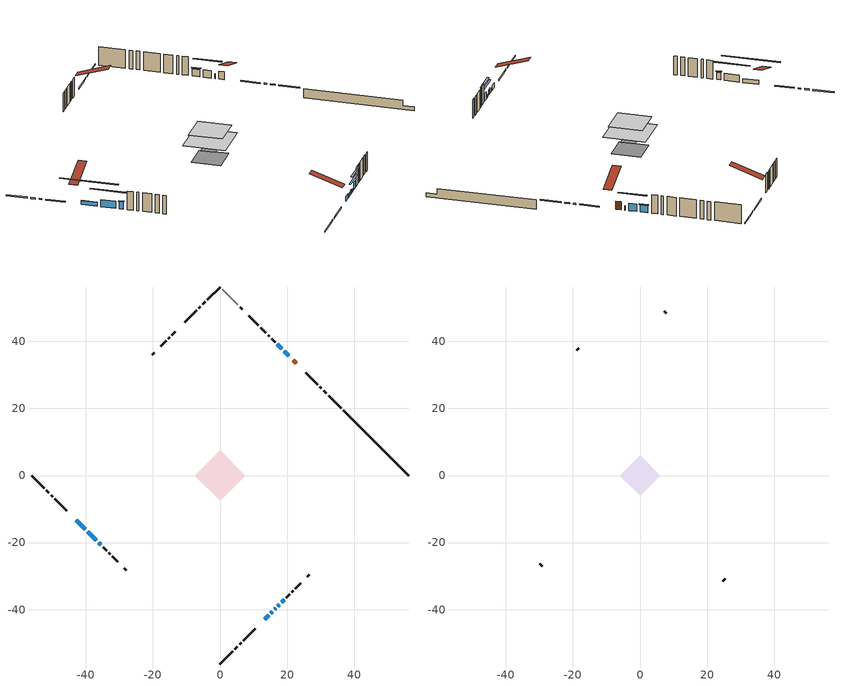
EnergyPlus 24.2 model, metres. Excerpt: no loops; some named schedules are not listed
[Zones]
conditioned space
 floor othersidecoefficients (Floor1 construction): -2.55,0 0,2.55 2.55,0 0,-2.55 z0.7
 floor adiabatic (AdiabaticFloorConstruction): -7.53,0 0,7.53 7.53,0 0,-7.53 z3.14
 floor foundation (Slab1 construction): -5.21,0 0,5.21 5.21,0 0,-5.21 z-1.74
 wall outside (RimJoist1 construction): 0,-56.22 3.73,-52.49 / -56.22,0 -52.49,-3.73 / 0,56.22 -3.73,52.49 / 36.09,20.13 32.36,23.86 z0.7:1
 wall outside (RimJoist2 construction): 4.39,-51.83 5.2,-51.02 / -51.83,-4.39 -51.02,-5.2 / -4.39,51.83 -5.2,51.02 / 31.7,24.52 30.9,25.32 z0.7:1
 wall outside (RimJoist3 construction): 5.85,-50.37 6.33,-49.89 / -50.37,-5.85 -49.89,-6.33 / -5.85,50.37 -6.33,49.89 / 30.24,25.98 29.77,26.45 z0.7:1
 wall outside (RimJoist4 construction): 6.98,-49.23 10.45,-45.77 / -49.23,-6.98 -45.77,-10.45 / -6.98,49.23 -10.45,45.77 / 29.11,27.11 25.65,30.57 z0.7:1
 wall outside (AdiabaticWallConstruction 1): 22.79,33.43 21.79,34.43 z0.7:2.73
 wall outside (AdiabaticWallConstruction): 21.14,35.08 21.09,35.13 / 13.3,-42.92 14.5,-41.72 / 16.27,-39.95 16.59,-39.63 z0.7:1.92; 15.16,-41.06 15.61,-40.61 / 17.25,-38.97 17.72,-38.5 z0.7:1.34; -42.92,-13.3 -40.15,-16.07 z0.7:1.72; 20.44,35.78 19.09,37.13 / 18.37,-37.85 19.09,-37.13 / -36.22,-20 -35.5,-20.72 / 18.43,37.79 17.07,39.15 z0.7:2.61; -39.49,-16.73 -36.87,-19.35 z0.7:2.55
 wall outside (Wall1 construction): 19.75,-36.47 20.78,-35.44 / -34.84,-21.38 -33.81,-22.41 / -13.3,42.92 -14.33,41.89 / 16.41,39.81 15.38,40.84 z0.7:5.58
 wall outside (Wall2 construction): 21.43,-34.79 21.81,-34.41 / -33.15,-23.07 -32.78,-23.44 / -14.99,41.23 -15.37,40.85 / 14.72,41.5 14.35,41.87 z0.7:5.58
 wall outside (Wall3 construction): 22.47,-33.75 24.06,-32.15 / -32.12,-24.1 -30.52,-25.7 / -16.02,40.2 -17.62,38.6 / 13.69,42.53 12.09,44.13 z0.7:5.58
 wall outside (Wall6 construction): 26.02,-30.2 26.62,-29.6 / -28.57,-27.65 -27.96,-28.26 / -19.57,36.65 -20.18,36.04 / 6.58,49.64 5.97,50.25 z0.7:5.58
 wall foundation (FoundationWall1 construction): 36.75,19.47,-1.74 36.75,19.47,0.7 54.27,1.95,0.7 54.27,1.95,-0.74 56.22,0,-0.74 56.22,0,-1.74
 wall othersidecoefficients (Wall4 construction): 11.44,44.78 8.53,47.69 z0.7:5.58
 wall adiabatic (Wall7 construction): 5.31,50.91 0.66,55.56 z0.7:5.58
 window (WindowConstruction 8): 21.13,35.09 21.09,35.13 z0.7:1.92
 window (WindowConstruction 6): 13.3,-42.92 14.5,-41.72 z0.7:1.92
 window (WindowConstruction 7): 15.16,-41.06 15.61,-40.61 z0.7:1.33
 window (WindowConstruction 10): -42.92,-13.3 -40.15,-16.07 z0.7:1.71
 window (WindowConstruction 9): 16.27,-39.95 16.59,-39.63 z0.7:1.92
 window (WindowConstruction): 20.44,35.78 19.09,37.13 z0.7:2.6
 window (WindowConstruction 1): 17.25,-38.97 17.71,-38.51 z0.7:1.33
 window (WindowConstruction 2): 18.37,-37.85 19.09,-37.13 z0.7:2.6
 window (WindowConstruction 3): -39.49,-16.73 -36.87,-19.35 z0.7:2.55
 window (WindowConstruction 4): -36.22,-20 -35.5,-20.72 z0.7:2.6
 window (WindowConstruction 5): 18.43,37.79 17.07,39.15 z0.7:2.6
 door (Door): 22.79,33.43 21.79,34.43 z0.7:2.73
 ceiling adiabatic (AdiabaticFloorConstruction): 0,-7.53 7.53,0 0,7.53 -7.53,0 z3.14
attic - vented
 floor to conditioned space (Floor2 construction Reversed): -6,0 0,6 6,0 0,-6 z5.58
 wall outside (Wall5 construction): 24.72,-31.5 25.36,-30.86 / -29.86,-26.36 -29.23,-26.99 / -18.28,37.94 -18.91,37.31 / 7.87,48.35 7.23,48.99 z0.7:5.58
 roof outside (Roof1 construction): 12.64,-43.58,5.58 6.8,-37.73,8.33 5.26,-39.27,8.33 11.11,-45.11,5.58; -43.58,-12.64,5.58 -37.73,-6.8,8.33 -39.27,-5.26,8.33 -45.11,-11.11,5.58; -12.64,43.58,5.58 -6.8,37.73,8.33 -5.26,39.27,8.33 -11.11,45.11,5.58; 23.45,32.77,5.58 17.61,26.93,8.33 19.15,25.39,8.33 24.99,31.23,5.58
shading: 15.75,-40.47 15.02,-41.2 15.31,-41.49 16.04,-40.76 z1.54; -36.35,-19.87 -46.72,-9.5 -47.01,-9.79 -36.64,-20.16 z7.09; 17.22,39 22.3,33.92 22.59,34.21 17.51,39.29 z5.24; 19.58,-36.64 15.38,-40.84 15.67,-41.13 19.87,-36.93 z3.97; 20.95,-35.26 16.5,-39.72 16.8,-40.01 21.25,-35.56 z5.24; -35.01,-21.21 -41.36,-14.86 -41.65,-15.15 -35.3,-21.5 z5.19; -35.36,-20.86 -36.36,-19.86 -36.65,-20.15 -35.65,-21.16 z2.81; 16.93,39.29 18.58,37.64 18.87,37.94 17.22,39.58 z2.81
[Building]
Building 1: Terrain=Suburbs
[Site:Location]
Toronto City Centre_ON: Latitude {deg}=43.63; Longitude {deg}=-79.39; Time Zone {hr}=-5; Elevation {m}=77; Keep Site Location Information=Yes
[Site:GroundTemperature:Shallow]
5.01852, 3.26908, 3.12898, 3.95918, 7.29196, 10.6092, 13.4851, 15.3069, 15.4617, 13.9799, 11.1774, 7.9619
[Site:WaterMainsTemperature]
Calculation Method=Schedule; Temperature Schedule=mains temperature schedule
[Material] Roughness=Rough; Thermal Absorptance=0.9
Name | Thickness {m} | Conductivity {W/m-K} | Density {kg/m3} | Specific Heat {J/kg-K} | Solar Absorptance | Visible Absorptance
asphalt or fiberglass shingles | 0.00635 | 0.162714 | 1121.4 | 1465.45 | 0.4 | 0.4
ceiling loosefill ins | 0.0846667 | 0.0480833 | 16.02 | 1046.75 | 0.7 | 0.7
ceiling stud and cavity | 0.1397 | 0.116844 | 65.682 | 1177.47 | 0.7 | 0.7
concrete 4.0 in. | 0.1016 | 1.803125 | 2242.8 | 837.4 | 0.7 | 0.7
concrete 8.0 in. | 0.2032 | 1.803125 | 2242.8 | 837.4 | 0.7 | 0.7
door material | 0.04445 | 0.053851 | 512.64 | 1214.23 | 0.7 | 0.7
exterior vertical ins | 0.00211038 | 0.029427 | 32.04 | 1214.23 | 0.7 | 0.7
floor covering | 0.0127 | 0.0433444 | 54.468 | 1339.84 | 0.6 | 0.6
floor rigid ins | 0.051816 | 0.029427 | 32.04 | 1214.23 | 0.7 | 0.7
floor rigid ins 1; wall rigid ins | 0.512978 | 0.029427 | 32.04 | 1214.23 | 0.7 | 0.7
floor stud and cavity | 0.1397 | 0.125555 | 92.3553 | 1139.71 | 0.7 | 0.7
floor stud and cavity 1 | 0.1397 | 1.75129 | 37.0049 | 1207.88 | 0.7 | 0.7
furniture material conditioned space 1 | 0.1524 | 0.115458 | 640.8 | 1214.23 | 0.6 | 0.6
gypsum board | 0.0127 | 0.160291 | 801 | 837.4 | 0.6 | 0.6
gypsum board 1 | 0.0127 | 0.160291 | 801 | 837.4 | 0.7 | 0.7
osb sheathing 0.5 in. | 0.0127 | 0.115458 | 512.64 | 1214.23 | 0.7 | 0.7
osb sheathing 0.5 in. 1 | 0.0127 | 0.115458 | 512.64 | 1214.23 | 0.4 | 0.4
osb sheathing 0.75 in. | 0.01905 | 0.115458 | 512.64 | 1214.23 | 0.7 | 0.7
osb sheathing 2.0 in. | 0.0508 | 0.115458 | 512.64 | 1214.23 | 0.7 | 0.7
rim joist stud and cavity | 0.0508 | 0.0296939 | 125.044 | 1163.47 | 0.6 | 0.6
rim joist stud and cavity 1 | 0.0508 | 0.194335 | 50.32683 | 1063.81 | 0.6 | 0.6
rim joist stud and cavity 2 | 0.0508 | 0.0301595 | 125.044 | 1163.47 | 0.6 | 0.6
rim joist stud and cavity 3 | 0.0508 | 0.107068 | 50.32683 | 1063.81 | 0.6 | 0.6
wall stud and cavity | 0.1397 | 0.0839559 | 139.0536 | 1170.24 | 0.7 | 0.7
wall stud and cavity 1 | 0.1397 | 0.101326 | 139.0536 | 1170.24 | 0.7 | 0.7
wall stud and cavity 2 | 0.1397 | 0.0953587 | 139.0536 | 1170.24 | 0.7 | 0.7
wall stud and cavity 3 | 0.1397 | 0.0980038 | 139.0536 | 1170.24 | 0.7 | 0.7
wall stud and cavity 4 | 0.0889 | 6.1454 | 50.32683 | 1063.81 | 0.6 | 0.6
wall stud and cavity 5 | 0.1397 | 0.0890992 | 139.0536 | 1170.24 | 0.7 | 0.7
wall stud and cavity 6 | 0.1397 | 0.0858134 | 139.0536 | 1170.24 | 0.7 | 0.7
wall stud and cavity 7 | 0.0889 | 0.380278 | 52.3479 | 1209.89 | 0.7 | 0.7
wall stud and cavity 8 | 0.0889 | 0.391764 | 83.0341 | 1211.67 | 0.7 | 0.7
wood siding | 0.0254 | 0.102417 | 544.68 | 1172.36 | 0.4 | 0.4
wood siding 1 | 0.00254 | 0.102417 | 544.68 | 1172.36 | 0.4 | 0.4
wood siding 2; wood siding 3; wood siding 4 | 0.0254 | 0.102417 | 544.68 | 1172.36 | 0.7 | 0.7
[WindowMaterial:SimpleGlazingSystem]
Name | U-Factor {W/m2-K} | Solar Heat Gain Coefficient
WindowMaterial | 2.056 | 0.65
WindowMaterial 1 | 2.67093 | 0.39
WindowMaterial 2 | 2.29618 | 0.55
WindowMaterial 3 | 2.21385 | 0.59
WindowMaterial 4 | 2.36375 | 0.65
WindowMaterial 5 | 2.28937 | 0.56
WindowMaterial 6 | 2.68683 | 0.39
WindowMaterial 7 | 2.87364 | 0.35
WindowMaterial 8 | 2.56248 | 0.57
WindowMaterial 9 | 2.29164 | 0.55
[Construction]
AdiabaticFloorConstruction: floor stud and cavity 1, floor rigid ins 1, osb sheathing 0.75 in., floor covering
AdiabaticWallConstruction: wood siding 3, wall rigid ins, wall stud and cavity 7, gypsum board
AdiabaticWallConstruction 1: wood siding 4, wall rigid ins, wall stud and cavity 7, gypsum board
Door: door material
Floor1 construction: floor stud and cavity, floor rigid ins, osb sheathing 0.75 in., floor covering
Floor2 construction Reversed: gypsum board, ceiling stud and cavity, ceiling loosefill ins
FoundationWall1 construction: concrete 8.0 in., gypsum board 1
furniture construction conditioned space 1: furniture material conditioned space 1
PartitionWallConstruction: gypsum board, wall stud and cavity 8, gypsum board
RimJoist1 construction: wood siding 2, osb sheathing 2.0 in., rim joist stud and cavity
RimJoist2 construction: wood siding 2, rim joist stud and cavity 1
RimJoist3 construction: wood siding 2, osb sheathing 2.0 in., rim joist stud and cavity 2
RimJoist4 construction: wood siding 2, rim joist stud and cavity 3
Roof1 construction: asphalt or fiberglass shingles
Slab1 construction: concrete 4.0 in.
Wall1 construction: wood siding, osb sheathing 0.5 in., wall stud and cavity, gypsum board
Wall2 construction: wood siding, osb sheathing 0.5 in., wall stud and cavity 1, gypsum board
Wall3 construction: wood siding, osb sheathing 0.5 in., wall stud and cavity 2, gypsum board
Wall4 construction: osb sheathing 0.5 in. 1, wall stud and cavity 3, gypsum board
Wall5 construction: wood siding 1, wall stud and cavity 4
Wall6 construction: wood siding, osb sheathing 0.5 in., wall stud and cavity 5, gypsum board
Wall7 construction: osb sheathing 0.5 in. 1, wall stud and cavity 6, gypsum board
WindowConstruction: WindowMaterial
WindowConstruction 1: WindowMaterial 1
WindowConstruction 10: WindowMaterial 9
WindowConstruction 2; WindowConstruction 4: WindowMaterial 2
WindowConstruction 3: WindowMaterial 3
WindowConstruction 5: WindowMaterial 4
WindowConstruction 6: WindowMaterial 5
WindowConstruction 7: WindowMaterial 6
WindowConstruction 8: WindowMaterial 7
WindowConstruction 9: WindowMaterial 8
[Zone] Multiplier=1; Part of Total Floor Area=Yes
Name | Volume {m3}
attic - vented | 32.1658
conditioned space | 453.1
[Space]
Name | Zone | Volume {m3}
attic - vented 1 | attic - vented | 32.1658
conditioned space 1 | conditioned space | 453.1
[ZoneInfiltration:EffectiveLeakageArea]
infil attic - vented 1: Zone or Space=attic - vented 1; Schedule=Always On Discrete; Effective Air Leakage Area {cm2}=3029.47; Stack Coefficient=0.000530628; Wind Coefficient=1.55638e-05
[ZoneMixing]
whole house fan mix: Zone or Space=attic - vented; Schedule=Always On Continuous; Design Flow Rate Calculation Method=Flow/Zone; Design Flow Rate {m3/s}=0; Source Zone or Space=conditioned space
[SurfaceProperty:OtherSideCoefficients]
other non-freezing space: Combined Convective/Radiative Film Coefficient {W/m2-K}=8.35; Constant Temperature Coefficient=1; External Dry-Bulb Temperature Coefficient=0; Ground Temperature Coefficient=0; Wind Speed Coefficient=0; Zone Air Temperature Coefficient=0; Constant Temperature Schedule=other non-freezing space; Previous Other Side Temperature Coefficient=0
[SurfaceProperty:ExposedFoundationPerimeter]
Slab1: Exposed Perimeter Calculation Method=TotalExposedPerimeter; Total Exposed Perimeter {m}=27.533
[InternalMass] Zone or ZoneList=conditioned space; Space or SpaceList=conditioned space 1
Name | Construction | Surface Area {m2}
furniture mass conditioned space 1 | furniture construction conditioned space 1 | 72.3002
partition wall mass | PartitionWallConstruction | 180.75
[Lights]
interior lighting: Zone or ZoneList or Space or SpaceList=conditioned space 1; Schedule=interior lighting schedule; Design Level Calculation Method=LightingLevel; Lighting Level {W}=343.2; Return Air Fraction=0; Fraction Radiant=0.6; Fraction Visible=0.2; Fraction Replaceable=1
[People]
occupants: Zone or ZoneList or Space or SpaceList=conditioned space 1; Number of People Schedule=occupants schedule; Number of People Calculation Method=People; Number of People=3; Fraction Radiant=0.314171; Sensible Heat Fraction=0.56303; Activity Level Schedule=occupants activity schedule; Carbon Dioxide Generation Rate {m3/s-W}=0; Enable ASHRAE 55 Comfort Warnings=No; Mean Radiant Temperature Calculation Type=EnclosureAveraged
[ElectricEquipment] Zone or ZoneList or Space or SpaceList=conditioned space 1; Design Level Calculation Method=EquipmentLevel
Name | Schedule | Design Level {W} | Fraction Latent | Fraction Radiant | Fraction Lost
clothes dryer | clothes dryer schedule | 140.772 | 0.015 | 0.081 | 0.85
clothes washer | clothes washer schedule | 32.1985 | 0.03 | 0.162 | 0.7
cooking range | cooking range schedule | 208.969 | 0.08 | 0.432 | 0.2
dishwasher | dishwasher schedule | 66.8632 | 0.3 | 0.18 | 0.4
fridge | fridge schedule | 72.9452 | 0 | 0.6 | 0
mech vent bath fan 0 | mech vent bath fan 0 schedule | 50.2 | 0 | 0 | 1
mech vent bath fan 1 | mech vent bath fan 1 schedule | 50.2 | 0 | 0 | 1
mech vent house fan | mech vent house fan schedule | 0 | 0 | 0 | 1
mech vent house fan cfis | mech vent house fan cfis schedule | 0 | 0 | 0 | 0
mech vent range fan 0 | mech vent range fan 0 schedule | 57 | 0 | 0 | 1
misc plug loads | misc plug loads schedule | 494.7 | 0.045 | 0.513 | 0.1
whole house fan | Always On Discrete | 0 | 0 | 0 | 1
[OtherEquipment] Zone or ZoneList or Space or SpaceList=conditioned space 1; Design Level Calculation Method=EquipmentLevel
Name | Fuel Type | Schedule | Design Level {W} | Fraction Latent | Fraction Radiant | Fraction Lost
clothes dryer 1 | Electricity | clothes dryer schedule | 0 | 0.015 | 0.081 | 0.85
cooking range 1 | Electricity | cooking range schedule | 0 | 0.08 | 0.432 | 0.2
general water use latent | None | general water use schedule | 59.3978 | 1 | 0 | 0
general water use sensible | None | general water use schedule | -58.539 | 0 | 0.6 | 0
mech vent house fan latent load | None | Always On Discrete | 0 | 1 | 0 | 0
mech vent house fan sensible load | None | Always On Discrete | 0 | 0 | 0 | 0
water heater energy adjustment1 | NaturalGas | Always On Discrete | 0.01 | 0 | 0 | 1
[ZoneInfiltration:DesignFlowRate] Zone or ZoneList or Space or SpaceList=conditioned space 1; Schedule=Always On Discrete; Design Flow Rate Calculation Method=Flow/Zone; Design Flow Rate {m3/s}=0
infil flow; natural vent flow; whole house fan flow
[Foundation:Kiva]
Foundation Kiva 1: Initial Indoor Air Temperature {C}=18; Wall Height Above Grade {m}=0.699973; Wall Depth Below Slab {m}=0.2032; Custom Block Material Name 1=exterior vertical ins; Custom Block Depth 1 {m}=2.43998; Custom Block X Position 1 {m}=0.2159; Custom Block Z Position 1 {m}=0
[Foundation:Kiva:Settings]
Soil Conductivity {W/m-K}=0.849921; Soil Density {kg/m3}=1842.3; Soil Specific Heat {J/kg-K}=418.7; Ground Solar Absorptivity=0.9; Ground Thermal Absorptivity=0.9; Ground Surface Roughness {m}=0.03; Far-Field Width {m}=40; Deep-Ground Boundary Condition=ZeroFlux; Deep-Ground Depth {m}=40; Minimum Cell Dimension {m}=0.2; Maximum Cell Growth Coefficient=3; Simulation Timestep=Timestep
[Exterior:Lights]
exterior lighting: Schedule=exterior lighting schedule; Design Level {W}=75.6
[Schedule:Constant]
Name | Hourly Value
Always On Continuous; mech vent house fan schedule; mech vent house fan cfis schedule; Always On Discrete | 1
other non-freezing space; fridge schedule | 0
occupants activity schedule | 117.228
[Schedule:Week:Daily]
interior lighting schedule Week Rule - Jan1-Jan27: interior lighting schedule day, interior lighting schedule day, interior lighting schedule day, interior lighting schedule day, interior lighting schedule day, interior lighting schedule day, interior lighting schedule day, interior lighting schedule default day, interior lighting schedule default day, interior lighting schedule default day, interior lighting schedule default day, interior lighting schedule default day
interior lighting schedule Week Rule - Jan28-Feb3: interior lighting schedule day, interior lighting schedule day, interior lighting schedule day, interior lighting schedule day, interior lighting schedule day 1, interior lighting schedule day 1, interior lighting schedule day 1, interior lighting schedule default day, interior lighting schedule default day, interior lighting schedule default day, interior lighting schedule default day, interior lighting schedule default day
interior lighting schedule Week Rule - Feb4-Feb24: interior lighting schedule day 1, interior lighting schedule day 1, interior lighting schedule day 1, interior lighting schedule day 1, interior lighting schedule day 1, interior lighting schedule day 1, interior lighting schedule day 1, interior lighting schedule default day, interior lighting schedule default day, interior lighting schedule default day, interior lighting schedule default day, interior lighting schedule default day
interior lighting schedule Week Rule - Feb25-Mar3: interior lighting schedule day 1, interior lighting schedule day 1, interior lighting schedule day 1, interior lighting schedule day 1, interior lighting schedule day 2, interior lighting schedule day 2, interior lighting schedule day 2, interior lighting schedule default day, interior lighting schedule default day, interior lighting schedule default day, interior lighting schedule default day, interior lighting schedule default day
interior lighting schedule Week Rule - Mar4-Mar31: interior lighting schedule day 2, interior lighting schedule day 2, interior lighting schedule day 2, interior lighting schedule day 2, interior lighting schedule day 2, interior lighting schedule day 2, interior lighting schedule day 2, interior lighting schedule default day, interior lighting schedule default day, interior lighting schedule default day, interior lighting schedule default day, interior lighting schedule default day
interior lighting schedule Week Rule - Apr1-Apr28: interior lighting schedule day 3, interior lighting schedule day 3, interior lighting schedule day 3, interior lighting schedule day 3, interior lighting schedule day 3, interior lighting schedule day 3, interior lighting schedule day 3, interior lighting schedule default day, interior lighting schedule default day, interior lighting schedule default day, interior lighting schedule default day, interior lighting schedule default day
interior lighting schedule Week Rule - Apr29-May5: interior lighting schedule day 3, interior lighting schedule day 3, interior lighting schedule day 4, interior lighting schedule day 4, interior lighting schedule day 4, interior lighting schedule day 4, interior lighting schedule day 4, interior lighting schedule default day, interior lighting schedule default day, interior lighting schedule default day, interior lighting schedule default day, interior lighting schedule default day
interior lighting schedule Week Rule - May6-May26: interior lighting schedule day 4, interior lighting schedule day 4, interior lighting schedule day 4, interior lighting schedule day 4, interior lighting schedule day 4, interior lighting schedule day 4, interior lighting schedule day 4, interior lighting schedule default day, interior lighting schedule default day, interior lighting schedule default day, interior lighting schedule default day, interior lighting schedule default day
interior lighting schedule Week Rule - May27-Jun2: interior lighting schedule day 4, interior lighting schedule day 4, interior lighting schedule day 4, interior lighting schedule day 4, interior lighting schedule day 4, interior lighting schedule day 5, interior lighting schedule day 5, interior lighting schedule default day, interior lighting schedule default day, interior lighting schedule default day, interior lighting schedule default day, interior lighting schedule default day
interior lighting schedule Week Rule - Jun3-Jun30: interior lighting schedule day 5, interior lighting schedule day 5, interior lighting schedule day 5, interior lighting schedule day 5, interior lighting schedule day 5, interior lighting schedule day 5, interior lighting schedule day 5, interior lighting schedule default day, interior lighting schedule default day, interior lighting schedule default day, interior lighting schedule default day, interior lighting schedule default day
interior lighting schedule Week Rule - Jul1-Jul28: interior lighting schedule day 6, interior lighting schedule day 6, interior lighting schedule day 6, interior lighting schedule day 6, interior lighting schedule day 6, interior lighting schedule day 6, interior lighting schedule day 6, interior lighting schedule default day, interior lighting schedule default day, interior lighting schedule default day, interior lighting schedule default day, interior lighting schedule default day
interior lighting schedule Week Rule - Jul29-Aug4: interior lighting schedule day 6, interior lighting schedule day 6, interior lighting schedule day 6, interior lighting schedule day 7, interior lighting schedule day 7, interior lighting schedule day 7, interior lighting schedule day 7, interior lighting schedule default day, interior lighting schedule default day, interior lighting schedule default day, interior lighting schedule default day, interior lighting schedule default day
interior lighting schedule Week Rule - Aug5-Aug25: interior lighting schedule day 7, interior lighting schedule day 7, interior lighting schedule day 7, interior lighting schedule day 7, interior lighting schedule day 7, interior lighting schedule day 7, interior lighting schedule day 7, interior lighting schedule default day, interior lighting schedule default day, interior lighting schedule default day, interior lighting schedule default day, interior lighting schedule default day
interior lighting schedule Week Rule - Aug26-Sep1: interior lighting schedule day 7, interior lighting schedule day 7, interior lighting schedule day 7, interior lighting schedule day 7, interior lighting schedule day 7, interior lighting schedule day 7, interior lighting schedule day 8, interior lighting schedule default day, interior lighting schedule default day, interior lighting schedule default day, interior lighting schedule default day, interior lighting schedule default day
interior lighting schedule Week Rule - Sep2-Sep29: interior lighting schedule day 8, interior lighting schedule day 8, interior lighting schedule day 8, interior lighting schedule day 8, interior lighting schedule day 8, interior lighting schedule day 8, interior lighting schedule day 8, interior lighting schedule default day, interior lighting schedule default day, interior lighting schedule default day, interior lighting schedule default day, interior lighting schedule default day
interior lighting schedule Week Rule - Sep30-Oct6: interior lighting schedule day 8, interior lighting schedule day 9, interior lighting schedule day 9, interior lighting schedule day 9, interior lighting schedule day 9, interior lighting schedule day 9, interior lighting schedule day 9, interior lighting schedule default day, interior lighting schedule default day, interior lighting schedule default day, interior lighting schedule default day, interior lighting schedule default day
interior lighting schedule Week Rule - Oct7-Oct27: interior lighting schedule day 9, interior lighting schedule day 9, interior lighting schedule day 9, interior lighting schedule day 9, interior lighting schedule day 9, interior lighting schedule day 9, interior lighting schedule day 9, interior lighting schedule default day, interior lighting schedule default day, interior lighting schedule default day, interior lighting schedule default day, interior lighting schedule default day
interior lighting schedule Week Rule - Oct28-Nov3: interior lighting schedule day 9, interior lighting schedule day 9, interior lighting schedule day 9, interior lighting schedule day 9, interior lighting schedule day 10, interior lighting schedule day 10, interior lighting schedule day 10, interior lighting schedule default day, interior lighting schedule default day, interior lighting schedule default day, interior lighting schedule default day, interior lighting schedule default day
interior lighting schedule Week Rule - Nov4-Nov24: interior lighting schedule day 10, interior lighting schedule day 10, interior lighting schedule day 10, interior lighting schedule day 10, interior lighting schedule day 10, interior lighting schedule day 10, interior lighting schedule day 10, interior lighting schedule default day, interior lighting schedule default day, interior lighting schedule default day, interior lighting schedule default day, interior lighting schedule default day
interior lighting schedule Week Rule - Nov25-Dec1: interior lighting schedule day 10, interior lighting schedule day 10, interior lighting schedule day 10, interior lighting schedule day 10, interior lighting schedule day 10, interior lighting schedule day 10, interior lighting schedule day 11, interior lighting schedule default day, interior lighting schedule default day, interior lighting schedule default day, interior lighting schedule default day, interior lighting schedule default day
interior lighting schedule Week Rule - Dec2-Dec31: interior lighting schedule day 11, interior lighting schedule day 11, interior lighting schedule day 11, interior lighting schedule day 11, interior lighting schedule day 11, interior lighting schedule day 11, interior lighting schedule day 11, interior lighting schedule default day, interior lighting schedule default day, interior lighting schedule default day, interior lighting schedule default day, interior lighting schedule default day
occupants schedule Week Rule - Jan1-Dec31: occupants schedule day, occupants schedule day, occupants schedule day, occupants schedule day, occupants schedule day, occupants schedule day, occupants schedule day, occupants schedule default day, occupants schedule default day, occupants schedule default day, occupants schedule default day, occupants schedule default day
clothes dryer schedule Week Rule - Jan1-Dec31: clothes dryer schedule day, clothes dryer schedule day, clothes dryer schedule day, clothes dryer schedule day, clothes dryer schedule day, clothes dryer schedule day, clothes dryer schedule day, clothes dryer schedule default day, clothes dryer schedule default day, clothes dryer schedule default day, clothes dryer schedule default day, clothes dryer schedule default day
clothes washer schedule Week Rule - Jan1-Dec31: clothes washer schedule day, clothes washer schedule day, clothes washer schedule day, clothes washer schedule day, clothes washer schedule day, clothes washer schedule day, clothes washer schedule day, clothes washer schedule default day, clothes washer schedule default day, clothes washer schedule default day, clothes washer schedule default day, clothes washer schedule default day
cooking range schedule Week Rule - Jan1-Dec31: cooking range schedule day, cooking range schedule day, cooking range schedule day, cooking range schedule day, cooking range schedule day, cooking range schedule day, cooking range schedule day, cooking range schedule default day, cooking range schedule default day, cooking range schedule default day, cooking range schedule default day, cooking range schedule default day
dishwasher schedule Week Rule - Jan1-Dec31: dishwasher schedule day, dishwasher schedule day, dishwasher schedule day, dishwasher schedule day, dishwasher schedule day, dishwasher schedule day, dishwasher schedule day, dishwasher schedule default day, dishwasher schedule default day, dishwasher schedule default day, dishwasher schedule default day, dishwasher schedule default day
mech vent bath fan 0 schedule Week Rule - Jan1-Dec31: mech vent bath fan 0 schedule day, mech vent bath fan 0 schedule day, mech vent bath fan 0 schedule day, mech vent bath fan 0 schedule day, mech vent bath fan 0 schedule day, mech vent bath fan 0 schedule day, mech vent bath fan 0 schedule day, mech vent bath fan 0 schedule default day, mech vent bath fan 0 schedule default day, mech vent bath fan 0 schedule default day, mech vent bath fan 0 schedule default day, mech vent bath fan 0 schedule default day
mech vent bath fan 1 schedule Week Rule - Jan1-Dec31: mech vent bath fan 1 schedule day, mech vent bath fan 1 schedule day, mech vent bath fan 1 schedule day, mech vent bath fan 1 schedule day, mech vent bath fan 1 schedule day, mech vent bath fan 1 schedule day, mech vent bath fan 1 schedule day, mech vent bath fan 1 schedule default day, mech vent bath fan 1 schedule default day, mech vent bath fan 1 schedule default day, mech vent bath fan 1 schedule default day, mech vent bath fan 1 schedule default day
mech vent range fan 0 schedule Week Rule - Jan1-Dec31: mech vent range fan 0 schedule day, mech vent range fan 0 schedule day, mech vent range fan 0 schedule day, mech vent range fan 0 schedule day, mech vent range fan 0 schedule day, mech vent range fan 0 schedule day, mech vent range fan 0 schedule day, mech vent range fan 0 schedule default day, mech vent range fan 0 schedule default day, mech vent range fan 0 schedule default day, mech vent range fan 0 schedule default day, mech vent range fan 0 schedule default day
misc plug loads schedule Week Rule - Jan1-Dec31: misc plug loads schedule day, misc plug loads schedule day, misc plug loads schedule day, misc plug loads schedule day, misc plug loads schedule day, misc plug loads schedule day, misc plug loads schedule day, misc plug loads schedule default day, misc plug loads schedule default day, misc plug loads schedule default day, misc plug loads schedule default day, misc plug loads schedule default day
general water use schedule Week Rule - Jan1-Dec31: general water use schedule day, general water use schedule day, general water use schedule day, general water use schedule day, general water use schedule day, general water use schedule day, general water use schedule day, general water use schedule default day, general water use schedule default day, general water use schedule default day, general water use schedule default day, general water use schedule default day
exterior lighting schedule Week Rule - Jan1-Jan27: exterior lighting schedule day, exterior lighting schedule day, exterior lighting schedule day, exterior lighting schedule day, exterior lighting schedule day, exterior lighting schedule day, exterior lighting schedule day, exterior lighting schedule default day, exterior lighting schedule default day, exterior lighting schedule default day, exterior lighting schedule default day, exterior lighting schedule default day
exterior lighting schedule Week Rule - Jan28-Feb3: exterior lighting schedule day, exterior lighting schedule day, exterior lighting schedule day, exterior lighting schedule day, exterior lighting schedule day 1, exterior lighting schedule day 1, exterior lighting schedule day 1, exterior lighting schedule default day, exterior lighting schedule default day, exterior lighting schedule default day, exterior lighting schedule default day, exterior lighting schedule default day
exterior lighting schedule Week Rule - Feb4-Feb24: exterior lighting schedule day 1, exterior lighting schedule day 1, exterior lighting schedule day 1, exterior lighting schedule day 1, exterior lighting schedule day 1, exterior lighting schedule day 1, exterior lighting schedule day 1, exterior lighting schedule default day, exterior lighting schedule default day, exterior lighting schedule default day, exterior lighting schedule default day, exterior lighting schedule default day
exterior lighting schedule Week Rule - Feb25-Mar3: exterior lighting schedule day 1, exterior lighting schedule day 1, exterior lighting schedule day 1, exterior lighting schedule day 1, exterior lighting schedule day 2, exterior lighting schedule day 2, exterior lighting schedule day 2, exterior lighting schedule default day, exterior lighting schedule default day, exterior lighting schedule default day, exterior lighting schedule default day, exterior lighting schedule default day
exterior lighting schedule Week Rule - Mar4-Mar31: exterior lighting schedule day 2, exterior lighting schedule day 2, exterior lighting schedule day 2, exterior lighting schedule day 2, exterior lighting schedule day 2, exterior lighting schedule day 2, exterior lighting schedule day 2, exterior lighting schedule default day, exterior lighting schedule default day, exterior lighting schedule default day, exterior lighting schedule default day, exterior lighting schedule default day
exterior lighting schedule Week Rule - Apr1-Apr28: exterior lighting schedule day 3, exterior lighting schedule day 3, exterior lighting schedule day 3, exterior lighting schedule day 3, exterior lighting schedule day 3, exterior lighting schedule day 3, exterior lighting schedule day 3, exterior lighting schedule default day, exterior lighting schedule default day, exterior lighting schedule default day, exterior lighting schedule default day, exterior lighting schedule default day
exterior lighting schedule Week Rule - Apr29-May5: exterior lighting schedule day 3, exterior lighting schedule day 3, exterior lighting schedule day 4, exterior lighting schedule day 4, exterior lighting schedule day 4, exterior lighting schedule day 4, exterior lighting schedule day 4, exterior lighting schedule default day, exterior lighting schedule default day, exterior lighting schedule default day, exterior lighting schedule default day, exterior lighting schedule default day
exterior lighting schedule Week Rule - May6-May26: exterior lighting schedule day 4, exterior lighting schedule day 4, exterior lighting schedule day 4, exterior lighting schedule day 4, exterior lighting schedule day 4, exterior lighting schedule day 4, exterior lighting schedule day 4, exterior lighting schedule default day, exterior lighting schedule default day, exterior lighting schedule default day, exterior lighting schedule default day, exterior lighting schedule default day
[Schedule:Year]
interior lighting schedule: interior lighting schedule Week Rule - Jan1-Jan27, 1, 1, 1, 27, interior lighting schedule Week Rule - Jan28-Feb3, 1, 28, 2, 3, interior lighting schedule Week Rule - Feb4-Feb24, 2, 4, 2, 24, interior lighting schedule Week Rule - Feb25-Mar3, 2, 25, 3, 3, interior lighting schedule Week Rule - Mar4-Mar31, 3, 4, 3, 31, interior lighting schedule Week Rule - Apr1-Apr28, 4, 1, 4, 28, interior lighting schedule Week Rule - Apr29-May5, 4, 29, 5, 5, interior lighting schedule Week Rule - May6-May26, 5, 6, 5, 26, interior lighting schedule Week Rule - May27-Jun2, 5, 27, 6, 2, interior lighting schedule Week Rule - Jun3-Jun30, 6, 3, 6, 30, interior lighting schedule Week Rule - Jul1-Jul28, 7, 1, 7, 28, interior lighting schedule Week Rule - Jul29-Aug4, 7, 29, 8, 4, interior lighting schedule Week Rule - Aug5-Aug25, 8, 5, 8, 25, interior lighting schedule Week Rule - Aug26-Sep1, 8, 26, 9, 1, interior lighting schedule Week Rule - Sep2-Sep29, 9, 2, 9, 29, interior lighting schedule Week Rule - Sep30-Oct6, 9, 30, 10, 6, interior lighting schedule Week Rule - Oct7-Oct27, 10, 7, 10, 27, interior lighting schedule Week Rule - Oct28-Nov3, 10, 28, 11, 3, interior lighting schedule Week Rule - Nov4-Nov24, 11, 4, 11, 24, interior lighting schedule Week Rule - Nov25-Dec1, 11, 25, 12, 1, interior lighting schedule Week Rule - Dec2-Dec31, 12, 2, 12, 31
occupants schedule: occupants schedule Week Rule - Jan1-Dec31, 1, 1, 12, 31
clothes dryer schedule: clothes dryer schedule Week Rule - Jan1-Dec31, 1, 1, 12, 31
clothes washer schedule: clothes washer schedule Week Rule - Jan1-Dec31, 1, 1, 12, 31
cooking range schedule: cooking range schedule Week Rule - Jan1-Dec31, 1, 1, 12, 31
dishwasher schedule: dishwasher schedule Week Rule - Jan1-Dec31, 1, 1, 12, 31
mech vent bath fan 0 schedule: mech vent bath fan 0 schedule Week Rule - Jan1-Dec31, 1, 1, 12, 31
mech vent bath fan 1 schedule: mech vent bath fan 1 schedule Week Rule - Jan1-Dec31, 1, 1, 12, 31
mech vent range fan 0 schedule: mech vent range fan 0 schedule Week Rule - Jan1-Dec31, 1, 1, 12, 31
misc plug loads schedule: misc plug loads schedule Week Rule - Jan1-Dec31, 1, 1, 12, 31
general water use schedule: general water use schedule Week Rule - Jan1-Dec31, 1, 1, 12, 31
exterior lighting schedule: exterior lighting schedule Week Rule - Jan1-Jan27, 1, 1, 1, 27, exterior lighting schedule Week Rule - Jan28-Feb3, 1, 28, 2, 3, exterior lighting schedule Week Rule - Feb4-Feb24, 2, 4, 2, 24, exterior lighting schedule Week Rule - Feb25-Mar3, 2, 25, 3, 3, exterior lighting schedule Week Rule - Mar4-Mar31, 3, 4, 3, 31, exterior lighting schedule Week Rule - Apr1-Apr28, 4, 1, 4, 28, exterior lighting schedule Week Rule - Apr29-May5, 4, 29, 5, 5, exterior lighting schedule Week Rule - May6-May26, 5, 6, 5, 26, exterior lighting schedule Week Rule - May27-Jun2, 5, 27, 6, 2, exterior lighting schedule Week Rule - Jun3-Jun30, 6, 3, 6, 30, exterior lighting schedule Week Rule - Jul1-Jul28, 7, 1, 7, 28, exterior lighting schedule Week Rule - Jul29-Aug4, 7, 29, 8, 4, exterior lighting schedule Week Rule - Aug5-Aug25, 8, 5, 8, 25, exterior lighting schedule Week Rule - Aug26-Sep1, 8, 26, 9, 1, exterior lighting schedule Week Rule - Sep2-Sep29, 9, 2, 9, 29, exterior lighting schedule Week Rule - Sep30-Oct6, 9, 30, 10, 6, exterior lighting schedule Week Rule - Oct7-Oct27, 10, 7, 10, 27, exterior lighting schedule Week Rule - Oct28-Nov3, 10, 28, 11, 3, exterior lighting schedule Week Rule - Nov4-Nov24, 11, 4, 11, 24, exterior lighting schedule Week Rule - Nov25-Dec1, 11, 25, 12, 1, exterior lighting schedule Week Rule - Dec2-Dec31, 12, 2, 12, 31
[Schedule:Compact]
mains temperature schedule: Through: 01/01, For: AllDays, Until: 24:00, 8.80333, Through: 01/02, For: AllDays, Until: 24:00, 8.74333, Through: 01/03, For: AllDays, Until: 24:00, 8.68389, Through: 01/04, For: AllDays, Until: 24:00, 8.62611, Through: 01/05, For: AllDays, Until: 24:00, 8.56944, Through: 01/06, For: AllDays, Until: 24:00, 8.51389, Through: 01/07, For: AllDays, Until: 24:00, 8.45944, Through: 01/08, For: AllDays, Until: 24:00, 8.40611, Through: 01/09, For: AllDays, Until: 24:00, 8.35389, Through: 01/10, For: AllDays, Until: 24:00, 8.30278, Through: 01/11, For: AllDays, Until: 24:00, 8.25333, Through: 01/12, For: AllDays, Until: 24:00, 8.205, Through: 01/13, For: AllDays, Until: 24:00, 8.15778, Through: 01/14, For: AllDays, Until: 24:00, 8.11222, Through: 01/15, For: AllDays, Until: 24:00, 8.06778, Through: 01/16, For: AllDays, Until: 24:00, 8.02444, Through: 01/17, For: AllDays, Until: 24:00, 7.98222, Through: 01/18, For: AllDays, Until: 24:00, 7.94167, Through: 01/19, For: AllDays, Until: 24:00, 7.90222, Through: 01/20, For: AllDays, Until: 24:00, 7.86444, Through: 01/21, For: AllDays, Until: 24:00, 7.82778, Through: 01/22, For: AllDays, Until: 24:00, 7.79278, Through: 01/23, For: AllDays, Until: 24:00, 7.75889, Through: 01/24, For: AllDays, Until: 24:00, 7.72667, Through: 01/25, For: AllDays, Until: 24:00, 7.69556, Through: 01/26, For: AllDays, Until: 24:00, 7.66611, Through: 01/27, For: AllDays, Until: 24:00, 7.63778, Through: 01/28, For: AllDays, Until: 24:00, 7.61111, Through: 01/29, For: AllDays, Until: 24:00, 7.58556, Through: 01/30, For: AllDays, Until: 24:00, 7.56167, Through: 01/31, For: AllDays, Until: 24:00, 7.53944, Through: 02/01, For: AllDays, Until: 24:00, 7.51833, Through: 02/02, For: AllDays, Until: 24:00, 7.49889, Through: 02/03, For: AllDays, Until: 24:00, 7.48111, Through: 02/04, For: AllDays, Until: 24:00, 7.46444, Through: 02/05, For: AllDays, Until: 24:00, 7.44944, Through: 02/06, For: AllDays, Until: 24:00, 7.43556, Through: 02/07, For: AllDays, Until: 24:00, 7.42333, Through: 02/08, For: AllDays, Until: 24:00, 7.41278, Through: 02/09, For: AllDays, Until: 24:00, 7.40389, Through: 02/10, For: AllDays, Until: 24:00, 7.39611, Through: 02/11, For: AllDays, Until: 24:00, 7.39, Through: 02/12, For: AllDays, Until: 24:00, 7.38556, Through: 02/13, For: AllDays, Until: 24:00, 7.38222, Through: 02/14, For: AllDays, Until: 24:00, 7.38056, Through: 02/15, For: AllDays, Until: 24:00, 7.38056, Through: 02/16, For: AllDays, Until: 24:00, 7.38222, Through: 02/17, For: AllDays, Until: 24:00, 7.385, Through: 02/18, For: AllDays, Until: 24:00, 7.38944, Through: 02/19, For: AllDays, Until: 24:00, 7.395, Through: 02/20, For: AllDays, Until: 24:00, 7.40278, Through: 02/21, For: AllDays, Until: 24:00, 7.41167, Through: 02/22, For: AllDays, Until: 24:00, 7.42222, Through: 02/23, For: AllDays, Until: 24:00, 7.43389, Through: 02/24, For: AllDays, Until: 24:00, 7.44722, Through: 02/25, For: AllDays, Until: 24:00, 7.46222, Through: 02/26, For: AllDays, Until: 24:00, 7.47833, Through: 02/27, For: AllDays, Until: 24:00, 7.49611, Through: 02/28, For: AllDays, Until: 24:00, 7.51556, Through: 03/01, For: AllDays, Until: 24:00, 7.53667, Through: 03/02, For: AllDays, Until: 24:00, 7.55889, Through: 03/03, For: AllDays, Until: 24:00, 7.58222, Through: 03/04, For: AllDays, Until: 24:00, 7.60722, Through: 03/05, For: AllDays, Until: 24:00, 7.63389, Through: 03/06, For: AllDays, Until: 24:00, 7.66222, Through: 03/07, For: AllDays, Until: 24:00, 7.69111, Through: 03/08, For: AllDays, Until: 24:00, 7.72222, Through: 03/09, For: AllDays, Until: 24:00, 7.75444, Through: 03/10, For: AllDays, Until: 24:00, 7.78778, Through: 03/11, For: AllDays, Until: 24:00, 7.82278, Through: 03/12, For: AllDays, Until: 24:00, 7.85944, Through: 03/13, For: AllDays, Until: 24:00, 7.89722, Through: 03/14, For: AllDays, Until: 24:00, 7.93611, Through: 03/15, For: AllDays, Until: 24:00, 7.97667, Through: 03/16, For: AllDays, Until: 24:00, 8.01833, Through: 03/17, For: AllDays, Until: 24:00, 8.06167, Through: 03/18, For: AllDays, Until: 24:00, 8.10611, Through: 03/19, For: AllDays, Until: 24:00, 8.15167, Through: 03/20, For: AllDays, Until: 24:00, 8.19833, Through: 03/21, For: AllDays, Until: 24:00, 8.24667, Through: 03/22, For: AllDays, Until: 24:00, 8.29611, Through: 03/23, For: AllDays, Until: 24:00, 8.34667, Through: 03/24, For: AllDays, Until: 24:00, 8.39889, Through: 03/25, For: AllDays, Until: 24:00, 8.45167, Through: 03/26, For: AllDays, Until: 24:00, 8.50611, Through: 03/27, For: AllDays, Until: 24:00, 8.56167, Through: 03/28, For: AllDays, Until: 24:00, 8.61833, Through: 03/29, For: AllDays, Until: 24:00, 8.67611, Through: 03/30, For: AllDays, Until: 24:00, 8.735, Through: 03/31, For: AllDays, Until: 24:00, 8.795, Through: 04/01, For: AllDays, Until: 24:00, 8.85611, Through: 04/02, For: AllDays, Until: 24:00, 8.91833, Through: 04/03, For: AllDays, Until: 24:00, 8.98167, Through: 04/04, For: AllDays, Until: 24:00, 9.04556, Through: 04/05, For: AllDays, Until: 24:00, 9.11111, Through: 04/06, For: AllDays, Until: 24:00, 9.17722, Through: 04/07, For: AllDays, Until: 24:00, 9.24444, Through: 04/08, For: AllDays, Until: 24:00, 9.31222, Through: 04/09, For: AllDays, Until: 24:00, 9.38167, Through: 04/10, For: AllDays, Until: 24:00, 9.45167, Through: 04/11, For: AllDays, Until: 24:00, 9.52222, Through: 04/12, For: AllDays, Until: 24:00, 9.59444, Through: 04/13, For: AllDays, Until: 24:00, 9.66667, Through: 04/14, For: AllDays, Until: 24:00, 9.74, Through: 04/15, For: AllDays, Until: 24:00, 9.81444, Through: 04/16, For: AllDays, Until: 24:00, 9.88944, Through: 04/17, For: AllDays, Until: 24:00, 9.96556, Through: 04/18, For: AllDays, Until: 24:00, 10.0417, Through: 04/19, For: AllDays, Until: 24:00, 10.1189, Through: 04/20, For: AllDays, Until: 24:00, 10.1972, Through: 04/21, For: AllDays, Until: 24:00, 10.2756, Through: 04/22, For: AllDays, Until: 24:00, 10.355, Through: 04/23, For: AllDays, Until: 24:00, 10.435, Through: 04/24, For: AllDays, Until: 24:00, 10.515, Through: 04/25, For: AllDays, Until: 24:00, 10.5961, Through: 04/26, For: AllDays, Until: 24:00, 10.6778, Through: 04/27, For: AllDays, Until: 24:00, 10.76, Through: 04/28, For: AllDays, Until: 24:00, 10.8428, Through: 04/29, For: AllDays, Until: 24:00, 10.9261, Through: 04/30, For: AllDays, Until: 24:00, 11.0094, Through: 05/01, For: AllDays, Until: 24:00, 11.0933, Through: 05/02, For: AllDays, Until: 24:00, 11.1778, Through: 05/03, For: AllDays, Until: 24:00, 11.2628, Through: 05/04, For: AllDays, Until: 24:00, 11.3478, Through: 05/05, For: AllDays, Until: 24:00, 11.4333, Through: 05/06, For: AllDays, Until: 24:00, 11.5189, Through: 05/07, For: AllDays, Until: 24:00, 11.605, Through: 05/08, For: AllDays, Until: 24:00, 11.6917, Through: 05/09, For: AllDays, Until: 24:00, 11.7778, Through: 05/10, For: AllDays, Until: 24:00, 11.865, Through: 05/11, For: AllDays, Until: 24:00, 11.9517, Through: 05/12, For: AllDays, Until: 24:00, 12.0389, Through: 05/13, For: AllDays, Until: 24:00, 12.1261, Through: 05/14, For: AllDays, Until: 24:00, 12.2133, Through: 05/15, For: AllDays, Until: 24:00, 12.3006, Through: 05/16, For: AllDays, Until: 24:00, 12.3883, Through: 05/17, For: AllDays, Until: 24:00, 12.4756, Through: 05/18, For: AllDays, Until: 24:00, 12.5628, Through: 05/19, For: AllDays, Until: 24:00, 12.6506, Through: 05/20, For: AllDays, Until: 24:00, 12.7378, Through: 05/21, For: AllDays, Until: 24:00, 12.825, Through: 05/22, For: AllDays, Until: 24:00, 12.9122, Through: 05/23, For: AllDays, Until: 24:00, 12.9994, Through: 05/24, For: AllDays, Until: 24:00, 13.0861, Through: 05/25, For: AllDays, Until: 24:00, 13.1728, Through: 05/26, For: AllDays, Until: 24:00, 13.2594, Through: 05/27, For: AllDays, Until: 24:00, 13.3456, Through: 05/28, For: AllDays, Until: 24:00, 13.4317, Through: 05/29, For: AllDays, Until: 24:00, 13.5172, Through: 05/30, For: AllDays, Until: 24:00, 13.6028, Through: 05/31, For: AllDays, Until: 24:00, 13.6878, Through: 06/01, For: AllDays, Until: 24:00, 13.7722, Through: 06/02, For: AllDays, Until: 24:00, 13.8567, Through: 06/03, For: AllDays, Until: 24:00, 13.9406, Through: 06/04, For: AllDays, Until: 24:00, 14.0239, Through: 06/05, For: AllDays, Until: 24:00, 14.1067, Through: 06/06, For: AllDays, Until: 24:00, 14.1894, Through: 06/07, For: AllDays, Until: 24:00, 14.2711, Through: 06/08, For: AllDays, Until: 24:00, 14.3528, Through: 06/09, For: AllDays, Until: 24:00, 14.4339, Through: 06/10, For: AllDays, Until: 24:00, 14.5139, Through: 06/11, For: AllDays, Until: 24:00, 14.5939, Through: 06/12, For: AllDays, Until: 24:00, 14.6728, Through: 06/13, For: AllDays, Until: 24:00, 14.7511, Through: 06/14, For: AllDays, Until: 24:00, 14.8289, Through: 06/15, For: AllDays, Until: 24:00, 14.9061, Through: 06/16, For: AllDays, Until: 24:00, 14.9822, Through: 06/17, For: AllDays, Until: 24:00, 15.0578, Through: 06/18, For: AllDays, Until: 24:00, 15.1328, Through: 06/19, For: AllDays, Until: 24:00, 15.2067, Through: 06/20, For: AllDays, Until: 24:00, 15.28, Through: 06/21, For: AllDays, Until: 24:00, 15.3522, Through: 06/22, For: AllDays, Until: 24:00, 15.4239, Through: 06/23, For: AllDays, Until: 24:00, 15.4944, Through: 06/24, For: AllDays, Until: 24:00, 15.5639, Through: 06/25, For: AllDays, Until: 24:00, 15.6328, Through: 06/26, For: AllDays, Until: 24:00, 15.7006, Through: 06/27, For: AllDays, Until: 24:00, 15.7678, Through: 06/28, For: AllDays, Until: 24:00, 15.8333, Through: 06/29, For: AllDays, Until: 24:00, 15.8983, Through: 06/30, For: AllDays, Until: 24:00, 15.9622, Through: 07/01, For: AllDays, Until: 24:00, 16.025, Through: 07/02, For: AllDays, Until: 24:00, 16.0872, Through: 07/03, For: AllDays, Until: 24:00, 16.1478, Through: 07/04, For: AllDays, Until: 24:00, 16.2072, Through: 07/05, For: AllDays, Until: 24:00, 16.2661, Through: 07/06, For: AllDays, Until: 24:00, 16.3233, Through: 07/07, For: AllDays, Until: 24:00, 16.3794, Through: 07/08, For: AllDays, Until: 24:00, 16.435, Through: 07/09, For: AllDays, Until: 24:00, 16.4889, Through: 07/10, For: AllDays, Until: 24:00, 16.5417, Through: 07/11, For: AllDays, Until: 24:00, 16.5928, Through: 07/12, For: AllDays, Until: 24:00, 16.6433, Through: 07/13, For: AllDays, Until: 24:00, 16.6922, Through: 07/14, For: AllDays, Until: 24:00, 16.74, Through: 07/15, For: AllDays, Until: 24:00, 16.7867, Through: 07/16, For: AllDays, Until: 24:00, 16.8322, Through: 07/17, For: AllDays, Until: 24:00, 16.8761, Through: 07/18, For: AllDays, Until: 24:00, 16.9189, Through: 07/19, For: AllDays, Until: 24:00, 16.96, Through: 07/20, For: AllDays, Until: 24:00, 17, Through: 07/21, For: AllDays, Until: 24:00, 17.0389, Through: 07/22, For: AllDays, Until: 24:00, 17.0761, Through: 07/23, For: AllDays, Until: 24:00, 17.1122, Through: 07/24, For: AllDays, Until: 24:00, 17.1467, Through: 07/25, For: AllDays, Until: 24:00, 17.18, Through: 07/26, For: AllDays, Until: 24:00, 17.2117, Through: 07/27, For: AllDays, Until: 24:00, 17.2422, Through: 07/28, For: AllDays, Until: 24:00, 17.2711, Through: 07/29, For: AllDays, Until: 24:00, 17.2983, Through: 07/30, For: AllDays, Until: 24:00, 17.3244, Through: 07/31, For: AllDays, Until: 24:00, 17.3494, Through: 08/01, For: AllDays, Until: 24:00, 17.3728, Through: 08/02, For: AllDays, Until: 24:00, 17.3944, Through: 08/03, For: AllDays, Until: 24:00, 17.4144, Through: 08/04, For: AllDays, Until: 24:00, 17.4333, Through: 08/05, For: AllDays, Until: 24:00, 17.4506, Through: 08/06, For: AllDays, Until: 24:00, 17.4667, Through: 08/07, For: AllDays, Until: 24:00, 17.4811, Through: 08/08, For: AllDays, Until: 24:00, 17.4939, Through: 08/09, For: AllDays, Until: 24:00, 17.5056, Through: 08/10, For: AllDays, Until: 24:00, 17.5156, Through: 08/11, For: AllDays, Until: 24:00, 17.5239, Through: 08/12, For: AllDays, Until: 24:00, 17.5311, Through: 08/13, For: AllDays, Until: 24:00, 17.5361, Through: 08/14, For: AllDays, Until: 24:00, 17.54, Through: 08/15, For: AllDays, Until: 24:00, 17.5428, Through: 08/16, For: AllDays, Until: 24:00, 17.5439, Through: 08/17, For: AllDays, Until: 24:00, 17.5433, Through: 08/18, For: AllDays, Until: 24:00, 17.5411, Through: 08/19, For: AllDays, Until: 24:00, 17.5372, Through: 08/20, For: AllDays, Until: 24:00, 17.5322, Through: 08/21, For: AllDays, Until: 24:00, 17.5256, Through: 08/22, For: AllDays, Until: 24:00, 17.5178, Through: 08/23, For: AllDays, Until: 24:00, 17.5083, Through: 08/24, For: AllDays, Until: 24:00, 17.4972, Through: 08/25, For: AllDays, Until: 24:00, 17.4844, Through: 08/26, For: AllDays, Until: 24:00, 17.4706, Through: 08/27, For: AllDays, Until: 24:00, 17.455, Through: 08/28, For: AllDays, Until: 24:00, 17.4378, Through: 08/29, For: AllDays, Until: 24:00, 17.4194, Through: 08/30, For: AllDays, Until: 24:00, 17.3994, Through: 08/31, For: AllDays, Until: 24:00, 17.3778, Through: 09/01, For: AllDays, Until: 24:00, 17.355, Through: 09/02, For: AllDays, Until: 24:00, 17.3311, Through: 09/03, For: AllDays, Until: 24:00, 17.305, Through: 09/04, For: AllDays, Until: 24:00, 17.2778, Through: 09/05, For: AllDays, Until: 24:00, 17.2494, Through: 09/06, For: AllDays, Until: 24:00, 17.2194, Through: 09/07, For: AllDays, Until: 24:00, 17.1878, Through: 09/08, For: AllDays, Until: 24:00, 17.155, Through: 09/09, For: AllDays, Until: 24:00, 17.1206, Through: 09/10, For: AllDays, Until: 24:00, 17.085, Through: 09/11, For: AllDays, Until: 24:00, 17.0483, Through: 09/12, For: AllDays, Until: 24:00, 17.01, Through: 09/13, For: AllDays, Until: 24:00, 16.97, Through: 09/14, For: AllDays, Until: 24:00, 16.9289, Through: 09/15, For: AllDays, Until: 24:00, 16.8867, Through: 09/16, For: AllDays, Until: 24:00, 16.8428, Through: 09/17, For: AllDays, Until: 24:00, 16.7983, Through: 09/18, For: AllDays, Until: 24:00, 16.7517, Through: 09/19, For: AllDays, Until: 24:00, 16.7044, Through: 09/20, For: AllDays, Until: 24:00, 16.6556, Through: 09/21, For: AllDays, Until: 24:00, 16.6056, Through: 09/22, For: AllDays, Until: 24:00, 16.5544, Through: 09/23, For: AllDays, Until: 24:00, 16.5017, Through: 09/24, For: AllDays, Until: 24:00, 16.4483, Through: 09/25, For: AllDays, Until: 24:00, 16.3933, Through: 09/26, For: AllDays, Until: 24:00, 16.3372, Through: 09/27, For: AllDays, Until: 24:00, 16.2806, Through: 09/28, For: AllDays, Until: 24:00, 16.2222, Through: 09/29, For: AllDays, Until: 24:00, 16.1628, Through: 09/30, For: AllDays, Until: 24:00, 16.1022, Through: 10/01, For: AllDays, Until: 24:00, 16.0406, Through: 10/02, For: AllDays, Until: 24:00, 15.9778, Through: 10/03, For: AllDays, Until: 24:00, 15.9144, Through: 10/04, For: AllDays, Until: 24:00, 15.8494, Through: 10/05, For: AllDays, Until: 24:00, 15.7839, Through: 10/06, For: AllDays, Until: 24:00, 15.7172, Through: 10/07, For: AllDays, Until: 24:00, 15.6494, Through: 10/08, For: AllDays, Until: 24:00, 15.5811, Through: 10/09, For: AllDays, Until: 24:00, 15.5117, Through: 10/10, For: AllDays, Until: 24:00, 15.4411, Through: 10/11, For: AllDays, Until: 24:00, 15.37, Through: 10/12, For: AllDays, Until: 24:00, 15.2978, Through: 10/13, For: AllDays, Until: 24:00, 15.225, Through: 10/14, For: AllDays, Until: 24:00, 15.1511, Through: 10/15, For: AllDays, Until: 24:00, 15.0767, Through: 10/16, For: AllDays, Until: 24:00, 15.0011, Through: 10/17, For: AllDays, Until: 24:00, 14.925, Through: 10/18, For: AllDays, Until: 24:00, 14.8483, Through: 10/19, For: AllDays, Until: 24:00, 14.7706, Through: 10/20, For: AllDays, Until: 24:00, 14.6922, Through: 10/21, For: AllDays, Until: 24:00, 14.6133, Through: 10/22, For: AllDays, Until: 24:00, 14.5339, Through: 10/23, For: AllDays, Until: 24:00, 14.4539, Through: 10/24, For: AllDays, Until: 24:00, 14.3728, Through: 10/25, For: AllDays, Until: 24:00, 14.2917, Through: 10/26, For: AllDays, Until: 24:00, 14.21, Through: 10/27, For: AllDays, Until: 24:00, 14.1272, Through: 10/28, For: AllDays, Until: 24:00, 14.0444, Through: 10/29, For: AllDays, Until: 24:00, 13.9611, Through: 10/30, For: AllDays, Until: 24:00, 13.8772, Through: 10/31, For: AllDays, Until: 24:00, 13.7933, Through: 11/01, For: AllDays, Until: 24:00, 13.7089, Through: 11/02, For: AllDays, Until: 24:00, 13.6239, Through: 11/03, For: AllDays, Until: 24:00, 13.5383, Through: 11/04, For: AllDays, Until: 24:00, 13.4528, Through: 11/05, For: AllDays, Until: 24:00, 13.3667, Through: 11/06, For: AllDays, Until: 24:00, 13.2806, Through: 11/07, For: AllDays, Until: 24:00, 13.1944, Through: 11/08, For: AllDays, Until: 24:00, 13.1078, Through: 11/09, For: AllDays, Until: 24:00, 13.0206, Through: 11/10, For: AllDays, Until: 24:00, 12.9339, Through: 11/11, For: AllDays, Until: 24:00, 12.8467, Through: 11/12, For: AllDays, Until: 24:00, 12.7594, Through: 11/13, For: AllDays, Until: 24:00, 12.6722, Through: 11/14, For: AllDays, Until: 24:00, 12.5844, Through: 11/15, For: AllDays, Until: 24:00, 12.4972, Through: 11/16, For: AllDays, Until: 24:00, 12.41, Through: 11/17, For: AllDays, Until: 24:00, 12.3222, Through: 11/18, For: AllDays, Until: 24:00, 12.235, Through: 11/19, For: AllDays, Until: 24:00, 12.1478, Through: 11/20, For: AllDays, Until: 24:00, 12.0606, Through: 11/21, For: AllDays, Until: 24:00, 11.9733, Through: 11/22, For: AllDays, Until: 24:00, 11.8861, Through: 11/23, For: AllDays, Until: 24:00, 11.7994, Through: 11/24, For: AllDays, Until: 24:00, 11.7128, Through: 11/25, For: AllDays, Until: 24:00, 11.6267, Through: 11/26, For: AllDays, Until: 24:00, 11.5406, Through: 11/27, For: AllDays, Until: 24:00, 11.4544, Through: 11/28, For: AllDays, Until: 24:00, 11.3689, Through: 11/29, For: AllDays, Until: 24:00, 11.2839, Through: 11/30, For: AllDays, Until: 24:00, 11.1989, Through: 12/01, For: AllDays, Until: 24:00, 11.1144, Through: 12/02, For: AllDays, Until: 24:00, 11.03, Through: 12/03, For: AllDays, Until: 24:00, 10.9467, Through: 12/04, For: AllDays, Until: 24:00, 10.8633, Through: 12/05, For: AllDays, Until: 24:00, 10.7806, Through: 12/06, For: AllDays, Until: 24:00, 10.6983, Through: 12/07, For: AllDays, Until: 24:00, 10.6167, Through: 12/08, For: AllDays, Until: 24:00, 10.5356, Through: 12/09, For: AllDays, Until: 24:00, 10.4544, Through: 12/10, For: AllDays, Until: 24:00, 10.3744, Through: 12/11, For: AllDays, Until: 24:00, 10.295, Through: 12/12, For: AllDays, Until: 24:00, 10.2167, Through: 12/13, For: AllDays, Until: 24:00, 10.1383, Through: 12/14, For: AllDays, Until: 24:00, 10.0611, Through: 12/15, For: AllDays, Until: 24:00, 9.98444, Through: 12/16, For: AllDays, Until: 24:00, 9.90833, Through: 12/17, For: AllDays, Until: 24:00, 9.83278, Through: 12/18, For: AllDays, Until: 24:00, 9.75833, Through: 12/19, For: AllDays, Until: 24:00, 9.685, Through: 12/20, For: AllDays, Until: 24:00, 9.61222, Through: 12/21, For: AllDays, Until: 24:00, 9.54, Through: 12/22, For: AllDays, Until: 24:00, 9.46889, Through: 12/23, For: AllDays, Until: 24:00, 9.39889, Through: 12/24, For: AllDays, Until: 24:00, 9.32944, Through: 12/25, For: AllDays, Until: 24:00, 9.26111, Through: 12/26, For: AllDays, Until: 24:00, 9.19389, Through: 12/27, For: AllDays, Until: 24:00, 9.12722, Through: 12/28, For: AllDays, Until: 24:00, 9.06167, Through: 12/29, For: AllDays, Until: 24:00, 8.99722, Through: 12/30, For: AllDays, Until: 24:00, 8.93389, Through: 12/31, For: AllDays, Until: 24:00, 8.87111
